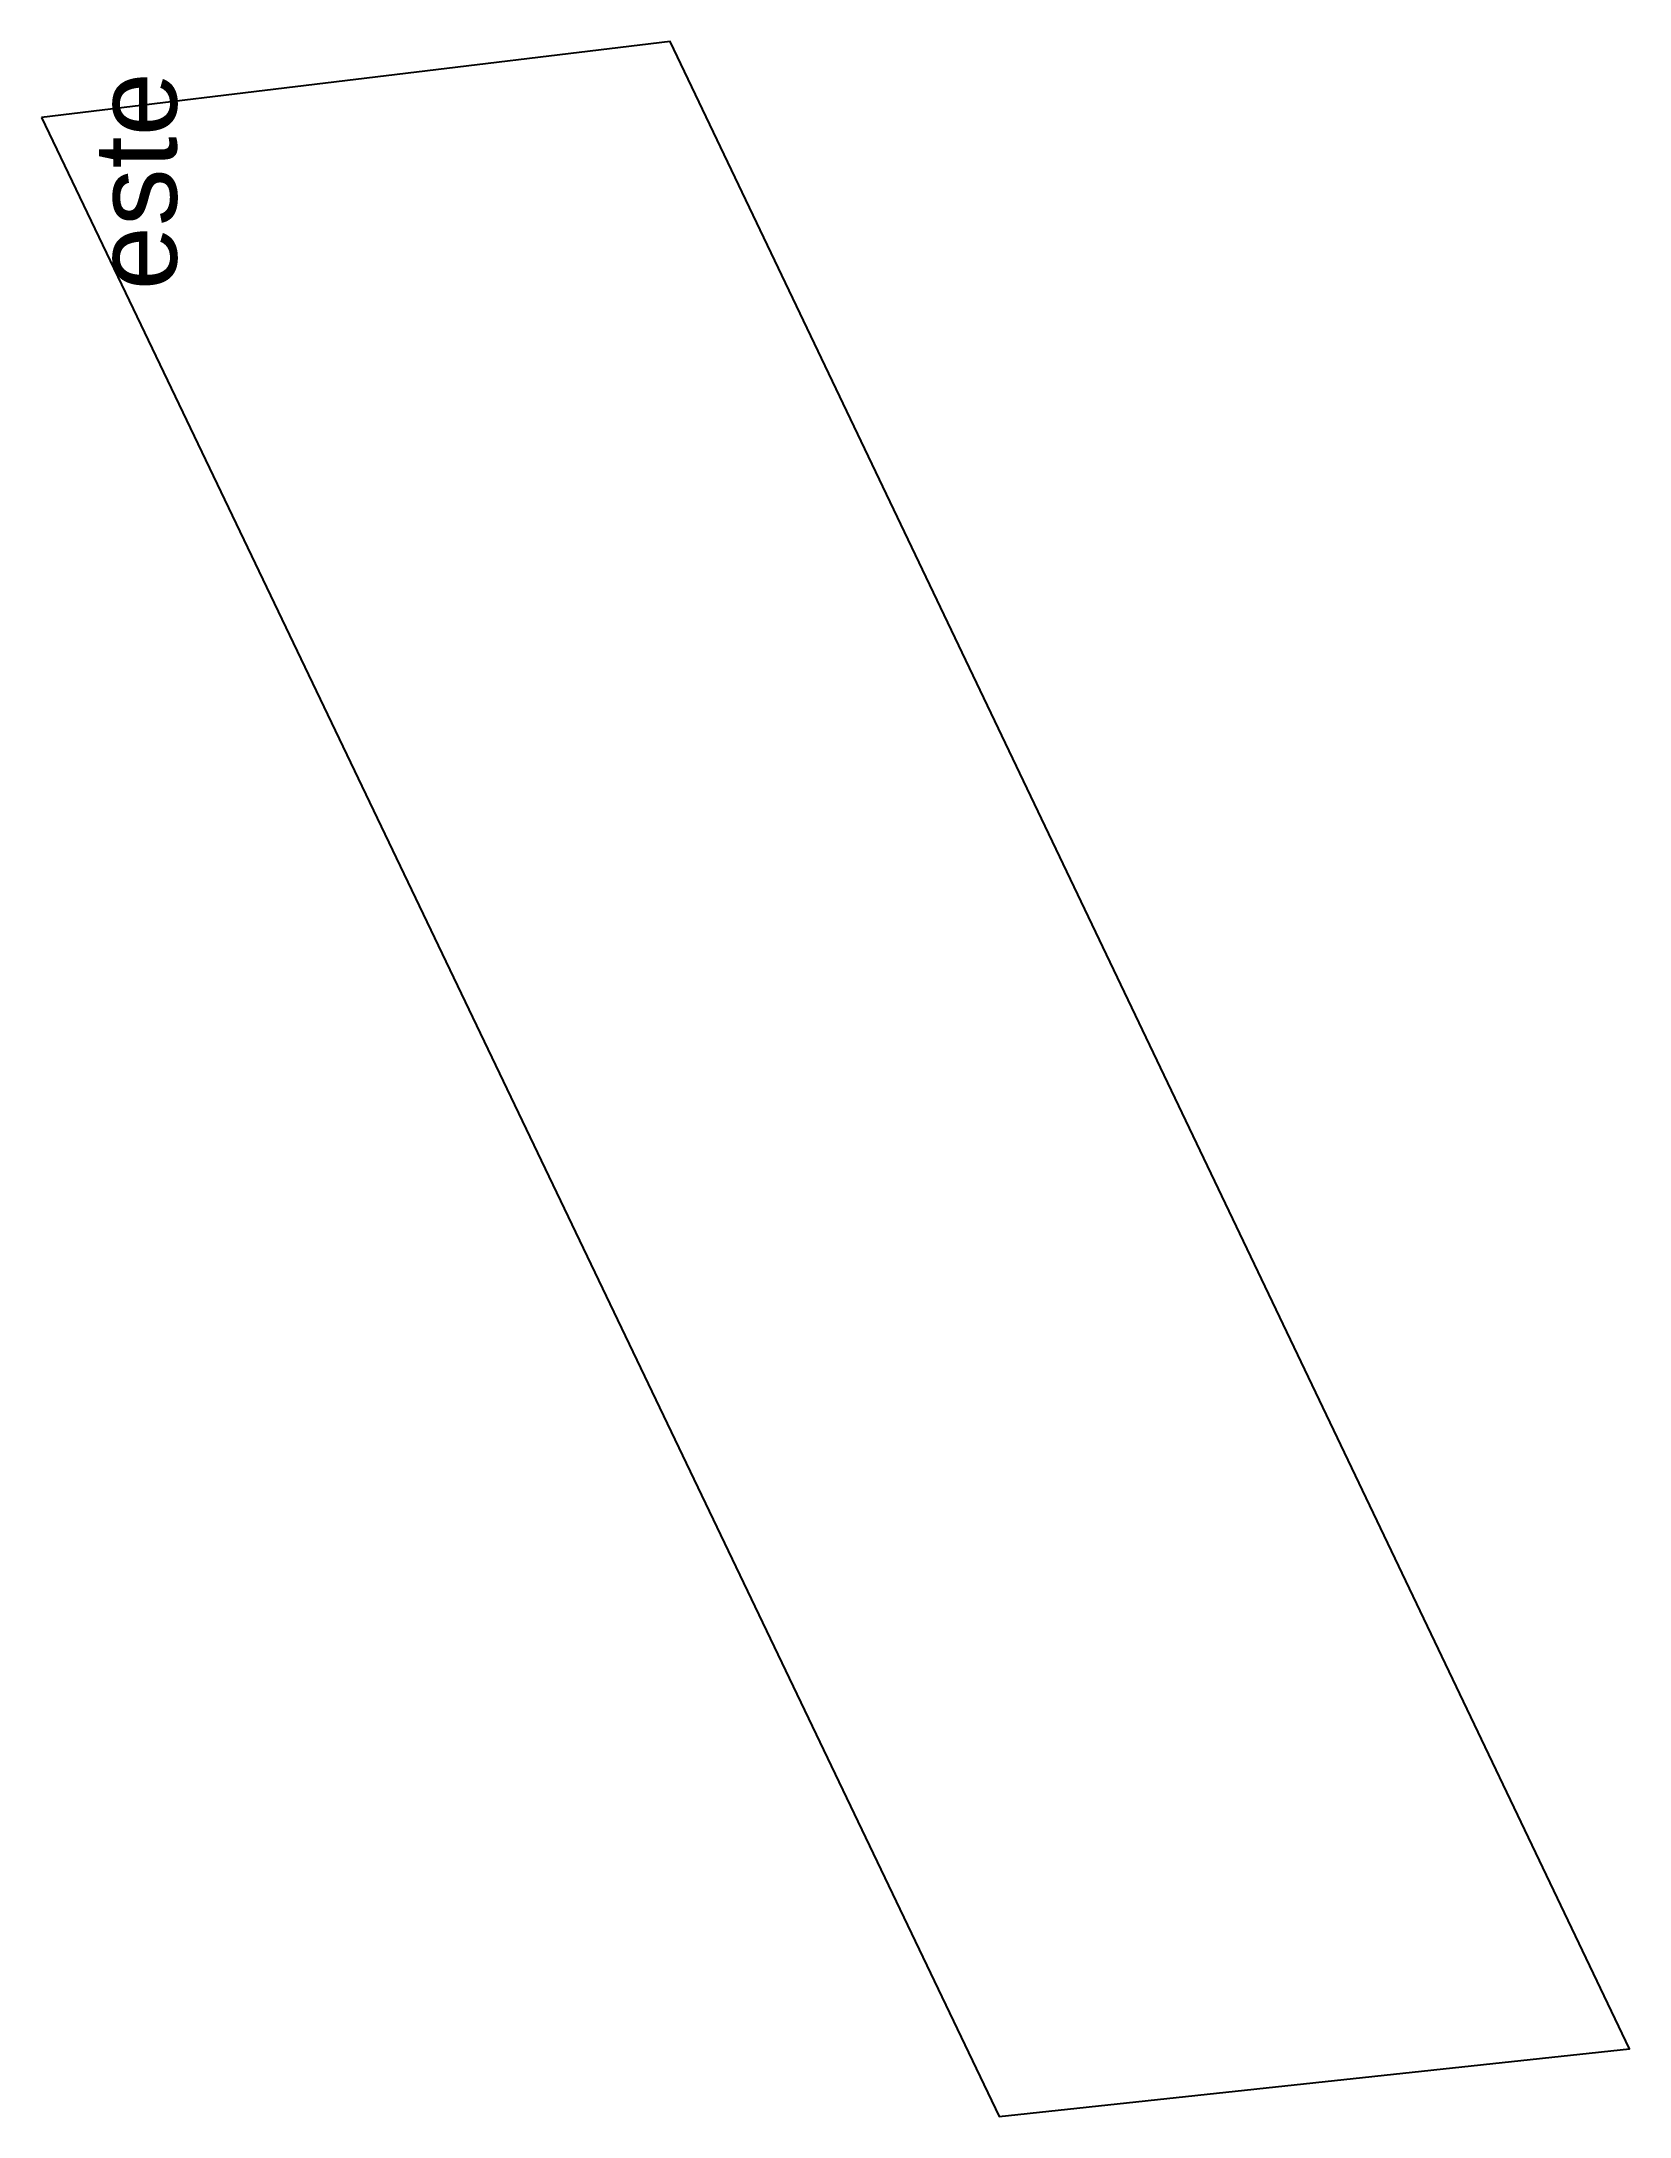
# Model space of a CAD drawing. Header units: millimetres. Extents: x 604156.5 to 604175.7, y 1312094.4 to 1312119.5.
import ezdxf
from ezdxf.enums import TextEntityAlignment as Align

# ---------------------------------------------------------------- set-up
doc = ezdxf.new("R2010")
doc.units = ezdxf.units.MM
doc.styles.get("Standard").update_dxf_attribs({"font": 'arial.ttf'})

msp = doc.modelspace()

# ---------------------------------------------------------------- linework, layer by layer
msp.add_lwpolyline([(604156.51, 1312118.62), (604168.1, 1312094.43), (604175.73, 1312095.25), (604164.12, 1312119.54)], close=True)

# ---------------------------------------------------------------- texts
msp.add_text('este', height=1, rotation=90).set_placement((604157.1468, 1312117.849), align=Align.TOP_CENTER)

doc.saveas('drawing.dxf')
